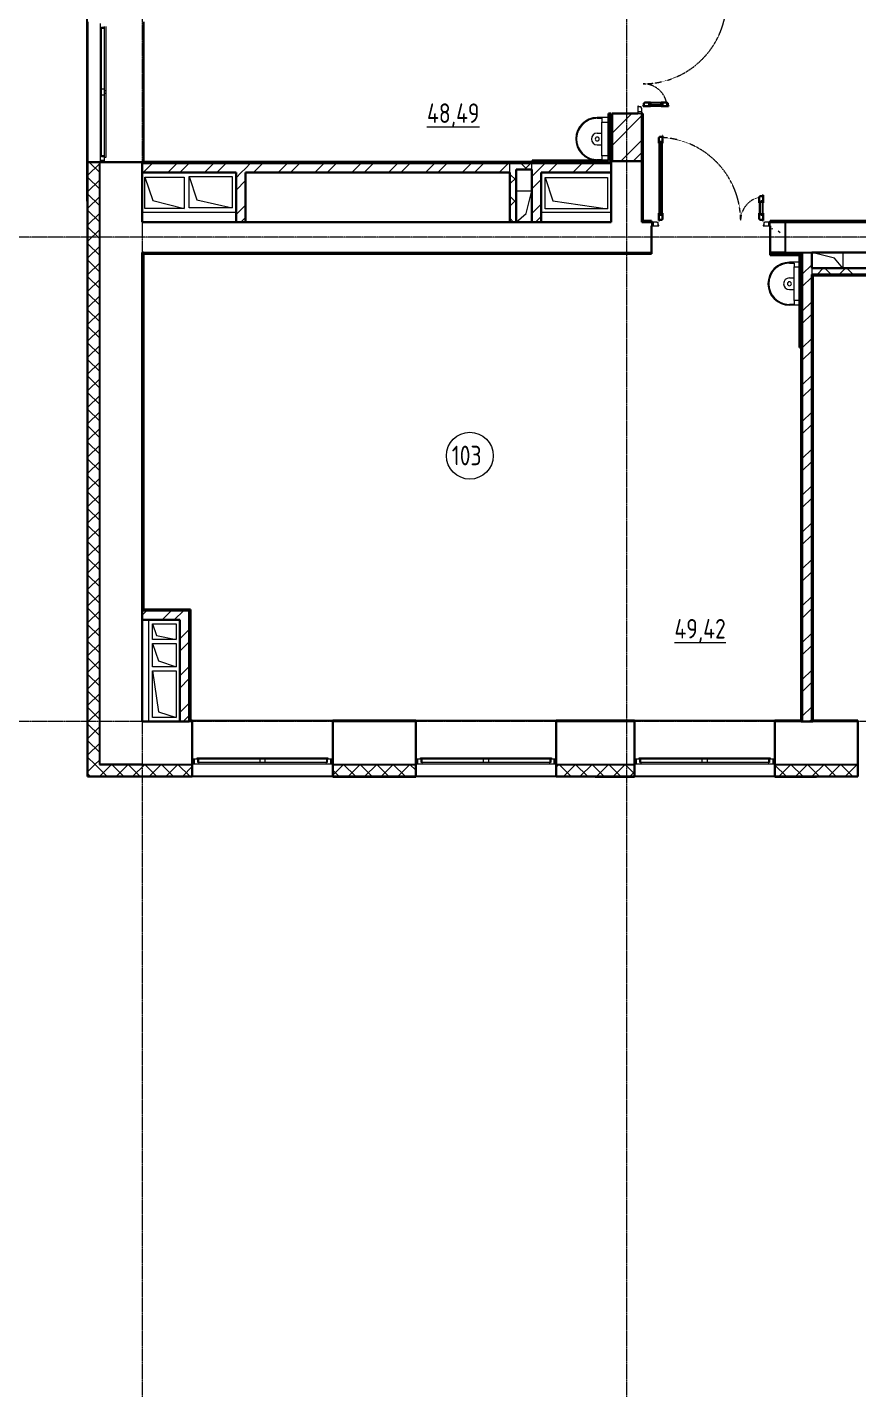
# Model space of a CAD drawing. Header units: millimetres. Extents: x -695119 to 412940, y -249585 to 622758.
# Drawn here: x -22079 to -11446, y -76013 to -58581 of the extents above; entities that cross this region are included whole.
import ezdxf

# ---------------------------------------------------------------- set-up
doc = ezdxf.new("R2010")
doc.units = ezdxf.units.MM
doc.linetypes.add('ADSK_Линия сетки', pattern=[25, 20, -2.5, 0, -2.5])
doc.linetypes.add('ADSK_Штриховая_ш2 п1_5', pattern=[4.5, 3, -1.5])
for name, color, linetype, lineweight in [('Каркас_Импост', 8, 'Continuous', 9), ('Марки помещений', 8, 'Continuous', 20), ('Монтажный зазор', 8, 'Continuous', 9), ('Окна', 252, 'Continuous', 9), ('Оси', 252, 'Continuous', 9), ('Остекление', 8, 'Continuous', 9), ('Открывание', 8, 'ADSK_Штриховая_ш2 п1_5', 9), ('Панель', 252, 'Continuous', 30), ('Перекрытия', 7, 'Continuous', 18), ('Сантехнические приборы', 8, 'Continuous', 18), ('Стены разрез', 7, 'Continuous', 30), ('Стены штриховка', 7, 'Continuous', 9)]:
    doc.layers.add(name, color=color, linetype=linetype, lineweight=lineweight)
doc.layers.add('Стены', color=194, linetype='Continuous')
doc.styles.add('GOST 2.304 type A_1', font='', dxfattribs={"height": 350})
doc.styles.get('GOST 2.304 type A_1').set_extended_font_data('GOST 2.304 type A')

# ---------------------------------------------------------------- blocks, each defined once
blk = doc.blocks.new('1 этаж')
at = {"color": 251, "lineweight": 18, "true_color": 0x636466}
for p, q in [((-65522, -142078), (-65522, -141678)), ((-65522, -141678), (-65022, -141678)), ((-65522, -141678), (-65422, -141978)), ((-65022, -141678), (-65022, -142078)), ((-64957, -142068), (-64957, -141668)), ((-64957, -141668), (-64407, -141668)), ((-64957, -141668), (-64857, -141968)), ((-64407, -141668), (-64407, -142068)), ((-60450, -142132), (-60450, -141622)), ((-60450, -141622), (-59551, -141622)), ((-60400, -142082), (-60400, -141682)), ((-60400, -141682), (-59600, -141682)), ((-60400, -141682), (-60300, -141982)), ((-59600, -141682), (-59600, -142082)), ((-60770, -141852), (-60570, -141852)), ((-60643, -142143), (-60570, -141852)), ((-65422, -141978), (-65022, -142078)), ((-64407, -142068), (-64957, -142068)), ((-64857, -141968), (-64407, -142068)), ((-60300, -141982), (-59600, -142082)), ((-64356, -142128), (-65556, -142128)), ((-65022, -142078), (-65522, -142078)), ((-60770, -142252), (-60643, -142143)), ((-59551, -142132), (-60450, -142132)), ((-59600, -142082), (-60400, -142082)), ((-56695, -142716), (-56986, -142642)), ((-56586, -142842), (-56695, -142716)), ((-56586, -142642), (-56586, -142842)), ((-65474, -148647), (-65474, -147347)), ((-65424, -147597), (-65424, -147397)), ((-65424, -147397), (-65124, -147397)), ((-65424, -147397), (-65374, -147547)), ((-65124, -147397), (-65124, -147597)), ((-65124, -147597), (-65424, -147597)), ((-65424, -147947), (-65424, -147647)), ((-65424, -147647), (-65124, -147647)), ((-65424, -147647), (-65349, -147872)), ((-65374, -147547), (-65124, -147597)), ((-65124, -147647), (-65124, -147947)), ((-65124, -147947), (-65424, -147947)), ((-65349, -147872), (-65124, -147947)), ((-65424, -148597), (-65424, -147997)), ((-65424, -147997), (-65124, -147997)), ((-65424, -147997), (-65349, -148522)), ((-65124, -147997), (-65124, -148597)), ((-65124, -148597), (-65424, -148597)), ((-65349, -148522), (-65124, -148597))]:
    blk.add_line(p, q, dxfattribs=at)
at = {"layer": 'Каркас_Импост', "color": 251, "lineweight": 18, "true_color": 0x636466}
for p, q in [((-66096, -139712), (-66096, -139772)), ((-66096, -139772), (-66079, -139776)), ((-66079, -139758), (-66038, -139758)), ((-66079, -139770), (-66079, -139758)), ((-66079, -141398), (-66096, -141403)), ((-66096, -141403), (-66096, -141462)), ((-66096, -141462), (-66038, -141462)), ((-66079, -141416), (-66079, -141404)), ((-66038, -141416), (-66079, -141416)), ((-66038, -141462), (-66038, -141424)), ((-64853, -149129), (-64891, -149129)), ((-64891, -149129), (-64891, -149187)), ((-64891, -149187), (-64831, -149187)), ((-64845, -149170), (-64845, -149129)), ((-64833, -149170), (-64845, -149170)), ((-64831, -149187), (-64827, -149170)), ((-63205, -149170), (-63200, -149187)), ((-63200, -149187), (-63141, -149187)), ((-63187, -149170), (-63199, -149170)), ((-63187, -149129), (-63187, -149170)), ((-63141, -149129), (-63179, -149129)), ((-63141, -149187), (-63141, -149129)), ((-61993, -149129), (-62031, -149129)), ((-62031, -149129), (-62031, -149187)), ((-62031, -149187), (-61971, -149187)), ((-61985, -149170), (-61985, -149129)), ((-61973, -149170), (-61985, -149170)), ((-61971, -149187), (-61967, -149170)), ((-60345, -149170), (-60340, -149187)), ((-60340, -149187), (-60281, -149187)), ((-60327, -149170), (-60339, -149170)), ((-60327, -149129), (-60327, -149170)), ((-60281, -149129), (-60319, -149129)), ((-60281, -149187), (-60281, -149129)), ((-59193, -149129), (-59231, -149129)), ((-59231, -149129), (-59231, -149187)), ((-59231, -149187), (-59171, -149187)), ((-59185, -149170), (-59185, -149129)), ((-59173, -149170), (-59185, -149170)), ((-59171, -149187), (-59167, -149170)), ((-57545, -149170), (-57540, -149187)), ((-57540, -149187), (-57481, -149187)), ((-57527, -149170), (-57539, -149170)), ((-57527, -149129), (-57527, -149170)), ((-57481, -149129), (-57519, -149129)), ((-57481, -149187), (-57481, -149129))]:
    blk.add_line(p, q, dxfattribs=at)
at = {"layer": 'Каркас_Импост', "color": 251, "true_color": 0x636466}
for p, q in [((-66096, -139772), (-66096, -141403)), ((-66079, -140552), (-66079, -139770)), ((-66079, -139770), (-66038, -139770)), ((-66038, -140572), (-66038, -139750)), ((-66021, -139750), (-66021, -140572)), ((-66079, -140622), (-66079, -140552)), ((-66038, -140552), (-66079, -140552)), ((-66079, -141404), (-66079, -140622)), ((-66079, -140622), (-66038, -140622)), ((-66038, -140602), (-66038, -140572)), ((-66021, -140572), (-66038, -140572)), ((-66038, -141424), (-66038, -140602)), ((-66038, -140602), (-66021, -140602)), ((-66021, -140572), (-66021, -140602)), ((-66021, -140602), (-66021, -141424)), ((-59203, -140770), (-59211, -140770)), ((-59211, -140770), (-59211, -140842)), ((-59211, -140842), (-59161, -140842)), ((-59203, -140779), (-59203, -140770)), ((-59169, -140779), (-59203, -140779)), ((-59169, -140793), (-59169, -140779)), ((-59161, -140793), (-59169, -140793)), ((-59161, -140842), (-59161, -140793)), ((-66038, -141404), (-66079, -141404)), ((-66021, -141424), (-66038, -141424)), ((-58967, -142252), (-59016, -142252)), ((-59016, -142252), (-59016, -142302)), ((-59016, -142302), (-58944, -142302)), ((-58967, -142260), (-58967, -142252)), ((-58953, -142260), (-58967, -142260)), ((-58953, -142294), (-58953, -142260)), ((-58944, -142294), (-58953, -142294)), ((-58944, -142302), (-58944, -142294)), ((-57599, -142294), (-57608, -142294)), ((-57608, -142294), (-57608, -142302)), ((-57608, -142302), (-57536, -142302)), ((-57585, -142260), (-57599, -142260)), ((-57599, -142260), (-57599, -142294)), ((-57585, -142252), (-57585, -142260)), ((-57536, -142252), (-57585, -142252)), ((-57536, -142302), (-57536, -142252)), ((-64853, -149112), (-64031, -149112)), ((-64853, -149129), (-64853, -149112)), ((-64031, -149129), (-64853, -149129)), ((-64833, -149170), (-64833, -149129)), ((-64051, -149170), (-64833, -149170)), ((-64831, -149187), (-63200, -149187)), ((-64051, -149129), (-64051, -149170)), ((-63981, -149170), (-64051, -149170)), ((-64031, -149112), (-64001, -149112)), ((-64031, -149112), (-64031, -149129)), ((-64001, -149129), (-64031, -149129)), ((-64001, -149112), (-63179, -149112)), ((-64001, -149129), (-64001, -149112)), ((-63179, -149129), (-64001, -149129)), ((-63981, -149170), (-63981, -149129)), ((-63199, -149170), (-63981, -149170)), ((-63199, -149129), (-63199, -149170)), ((-63179, -149112), (-63179, -149129)), ((-61993, -149112), (-61171, -149112)), ((-61993, -149129), (-61993, -149112)), ((-61171, -149129), (-61993, -149129)), ((-61973, -149170), (-61973, -149129)), ((-61191, -149170), (-61973, -149170)), ((-61971, -149187), (-60340, -149187)), ((-61191, -149129), (-61191, -149170)), ((-61121, -149170), (-61191, -149170)), ((-61171, -149112), (-61141, -149112)), ((-61171, -149112), (-61171, -149129)), ((-61141, -149129), (-61171, -149129)), ((-61141, -149112), (-60319, -149112)), ((-61141, -149129), (-61141, -149112)), ((-60319, -149129), (-61141, -149129)), ((-61121, -149170), (-61121, -149129)), ((-60339, -149170), (-61121, -149170)), ((-60339, -149129), (-60339, -149170)), ((-60319, -149112), (-60319, -149129)), ((-59193, -149112), (-58371, -149112)), ((-59193, -149129), (-59193, -149112)), ((-58371, -149129), (-59193, -149129)), ((-59173, -149170), (-59173, -149129)), ((-58391, -149170), (-59173, -149170)), ((-59171, -149187), (-57540, -149187)), ((-58391, -149129), (-58391, -149170)), ((-58321, -149170), (-58391, -149170)), ((-58371, -149112), (-58341, -149112)), ((-58371, -149112), (-58371, -149129)), ((-58341, -149129), (-58371, -149129)), ((-58341, -149112), (-57519, -149112)), ((-58341, -149129), (-58341, -149112)), ((-57519, -149129), (-58341, -149129)), ((-58321, -149170), (-58321, -149129)), ((-57539, -149170), (-58321, -149170)), ((-57539, -149129), (-57539, -149170)), ((-57519, -149112), (-57519, -149129))]:
    blk.add_line(p, q, dxfattribs=at)
at = {"layer": 'Марки помещений', "color": 251, "true_color": 0x636466}
blk.add_circle((-61363, -145244), 300, dxfattribs=at)
at = {"layer": 'Монтажный зазор', "color": 251, "true_color": 0x636466}
for p, q in [((-59161, -140842), (-59211, -140842)), ((-59211, -140842), (-59211, -140862)), ((-59161, -140862), (-59161, -140842)), ((-59211, -140862), (-59161, -140862)), ((-59036, -142252), (-59036, -142302)), ((-59016, -142252), (-59036, -142252)), ((-59036, -142302), (-59016, -142302)), ((-59016, -142302), (-59016, -142252)), ((-57516, -142252), (-57536, -142252)), ((-57536, -142252), (-57536, -142302)), ((-57536, -142302), (-57516, -142302)), ((-57516, -142302), (-57516, -142252))]:
    blk.add_line(p, q, dxfattribs=at)
at = {"layer": 'Окна', "color": 251, "true_color": 0x636466}
for p, q in [((-66038, -141462), (-66096, -141462)), ((-66096, -141462), (-66096, -141487)), ((-66038, -141487), (-66038, -141462)), ((-64891, -149129), (-64916, -149129)), ((-64916, -149187), (-64891, -149187)), ((-64891, -149187), (-64891, -149129)), ((-63116, -149129), (-63141, -149129)), ((-63141, -149129), (-63141, -149187)), ((-63141, -149187), (-63116, -149187)), ((-62031, -149129), (-62056, -149129)), ((-62056, -149187), (-62031, -149187)), ((-62031, -149187), (-62031, -149129)), ((-60256, -149129), (-60281, -149129)), ((-60281, -149129), (-60281, -149187)), ((-60281, -149187), (-60256, -149187)), ((-59231, -149129), (-59256, -149129)), ((-59256, -149187), (-59231, -149187)), ((-59231, -149187), (-59231, -149129)), ((-57456, -149129), (-57481, -149129)), ((-57481, -149129), (-57481, -149187)), ((-57481, -149187), (-57456, -149187))]:
    blk.add_line(p, q, dxfattribs=at)
at = {"layer": 'Оси', "color": 251, "linetype": 'ADSK_Линия сетки', "true_color": 0x636466}
for p, q in [((-65556, -131547), (-65556, -160943)), ((-59356, -131547), (-59356, -160943)), ((4311, -142447), (-72628, -142447)), ((4311, -148647), (-72628, -148647))]:
    blk.add_line(p, q, dxfattribs=at)
at = {"layer": 'Остекление', "color": 251, "true_color": 0x636466}
for p, q in [((-59067, -140740), (-58895, -140740)), ((-59067, -140761), (-59067, -140740)), ((-58895, -140761), (-59067, -140761)), ((-58895, -140740), (-58895, -140761)), ((-58935, -141226), (-58935, -142158)), ((-58914, -141226), (-58935, -141226)), ((-58914, -142158), (-58914, -141226)), ((-57638, -142158), (-57638, -141986)), ((-57638, -141986), (-57617, -141986)), ((-57617, -141986), (-57617, -142158)), ((-58935, -142158), (-58914, -142158)), ((-57617, -142158), (-57638, -142158))]:
    blk.add_line(p, q, dxfattribs=at)
at = {"layer": 'Открывание', "color": 251, "true_color": 0x636466}
for centre, radius, start, end in [((-59143, -139416), 1066, 270, 359.0325), ((-59143, -140788), 306, 3.3723, 90), ((-58962, -142234), 1066, 0, 89.0325), ((-57590, -142234), 306, 93.3723, 180)]:
    blk.add_arc(centre, radius, start, end, dxfattribs=at)
at = {"layer": 'Панель', "color": 251, "true_color": 0x636466}
for p, q in [((-59134, -140762), (-59143, -140762)), ((-59143, -140762), (-59143, -140770)), ((-59143, -140770), (-59049, -140770)), ((-59134, -140728), (-59134, -140762)), ((-59125, -140728), (-59134, -140728)), ((-59049, -140720), (-59125, -140720)), ((-59125, -140720), (-59125, -140728)), ((-59049, -140740), (-59067, -140740)), ((-59067, -140740), (-59067, -140761)), ((-59067, -140761), (-59049, -140761)), ((-59049, -140720), (-59049, -140740)), ((-59049, -140761), (-59049, -140770)), ((-58837, -140720), (-58913, -140720)), ((-58913, -140720), (-58913, -140740)), ((-58913, -140740), (-58895, -140740)), ((-58913, -140761), (-58913, -140770)), ((-58895, -140761), (-58913, -140761)), ((-58913, -140770), (-58819, -140770)), ((-58895, -140740), (-58895, -140761)), ((-58837, -140728), (-58837, -140720)), ((-58828, -140728), (-58837, -140728)), ((-58828, -140762), (-58828, -140728)), ((-58819, -140762), (-58828, -140762)), ((-58819, -140770), (-58819, -140762)), ((-58936, -141168), (-58944, -141168)), ((-58944, -141168), (-58944, -141244)), ((-58902, -141159), (-58936, -141159)), ((-58936, -141159), (-58936, -141168)), ((-58894, -141150), (-58902, -141150)), ((-58902, -141150), (-58902, -141159)), ((-58894, -141244), (-58894, -141150)), ((-58935, -141244), (-58944, -141244)), ((-58935, -141226), (-58935, -141244)), ((-58914, -141226), (-58935, -141226)), ((-58914, -141244), (-58914, -141226)), ((-58894, -141244), (-58914, -141244)), ((-57650, -141928), (-57658, -141928)), ((-57658, -141928), (-57658, -142004)), ((-57658, -142004), (-57638, -142004)), ((-57616, -141919), (-57650, -141919)), ((-57650, -141919), (-57650, -141928)), ((-57638, -142004), (-57638, -141986)), ((-57638, -141986), (-57617, -141986)), ((-57617, -141986), (-57617, -142004)), ((-57617, -142004), (-57608, -142004)), ((-57608, -141910), (-57616, -141910)), ((-57616, -141910), (-57616, -141919)), ((-57608, -142004), (-57608, -141910)), ((-58944, -142140), (-58944, -142234)), ((-58935, -142140), (-58944, -142140)), ((-58944, -142234), (-58936, -142234)), ((-58936, -142234), (-58936, -142225)), ((-58936, -142225), (-58902, -142225)), ((-58935, -142158), (-58935, -142140)), ((-58914, -142158), (-58935, -142158)), ((-58914, -142140), (-58914, -142158)), ((-58894, -142140), (-58914, -142140)), ((-58902, -142225), (-58902, -142216)), ((-58902, -142216), (-58894, -142216)), ((-58894, -142216), (-58894, -142140)), ((-57658, -142140), (-57658, -142216)), ((-57658, -142140), (-57638, -142140)), ((-57658, -142216), (-57650, -142216)), ((-57650, -142216), (-57650, -142225)), ((-57650, -142225), (-57616, -142225)), ((-57638, -142140), (-57638, -142158)), ((-57638, -142158), (-57617, -142158)), ((-57617, -142140), (-57608, -142140)), ((-57617, -142158), (-57617, -142140)), ((-57616, -142225), (-57616, -142234)), ((-57616, -142234), (-57608, -142234)), ((-57608, -142234), (-57608, -142140))]:
    blk.add_line(p, q, dxfattribs=at)
at = {"layer": 'Панель', "color": 251, "lineweight": 9, "true_color": 0x636466}
for p, q in [((-58913, -140720), (-59049, -140720)), ((-59049, -140770), (-58913, -140770)), ((-58944, -141244), (-58944, -142140)), ((-58894, -142140), (-58894, -141244)), ((-57658, -142004), (-57658, -142140)), ((-57608, -142140), (-57608, -142004))]:
    blk.add_line(p, q, dxfattribs=at)
at = {"layer": 'Перекрытия', "color": 251, "true_color": 0x636466}
for p, q in [((-60400, -141682), (-59600, -141682)), ((-60400, -142082), (-60400, -141682)), ((-59600, -141682), (-59600, -142082)), ((-60770, -141852), (-60570, -141852)), ((-64356, -142128), (-65556, -142128)), ((-59600, -142082), (-60400, -142082)), ((-56586, -142642), (-56586, -142842)), ((-65424, -147397), (-65124, -147397)), ((-65424, -147597), (-65424, -147397)), ((-65124, -147397), (-65124, -147597)), ((-65124, -147597), (-65424, -147597)), ((-65424, -147647), (-65124, -147647)), ((-65424, -147947), (-65424, -147647)), ((-65124, -147647), (-65124, -147947)), ((-65124, -147947), (-65424, -147947))]:
    blk.add_line(p, q, dxfattribs=at)
at = {"layer": 'Сантехнические приборы', "color": 251, "true_color": 0x636466}
for p, q in [((-59586, -140914), (-59731, -140914)), ((-59731, -140924), (-59671, -140924)), ((-59671, -140924), (-59671, -140974)), ((-59671, -140974), (-59597, -140974)), ((-59671, -140984), (-59671, -140974)), ((-59671, -141394), (-59671, -140984)), ((-59587, -140984), (-59587, -141394)), ((-59731, -141114), (-59671, -141114)), ((-59731, -141264), (-59671, -141264)), ((-59671, -141454), (-59731, -141454)), ((-59671, -141404), (-59671, -141394)), ((-59597, -141404), (-59671, -141404)), ((-59671, -141404), (-59671, -141454)), ((-57141, -142767), (-57271, -142767)), ((-57271, -142777), (-57211, -142777)), ((-57211, -142777), (-57211, -142827)), ((-57211, -142827), (-57141, -142827)), ((-57211, -142837), (-57211, -142827)), ((-57211, -143247), (-57211, -142837)), ((-57271, -142967), (-57211, -142967)), ((-57271, -143117), (-57211, -143117)), ((-57211, -143257), (-57211, -143247)), ((-57141, -143257), (-57211, -143257)), ((-57211, -143257), (-57211, -143307)), ((-57211, -143307), (-57271, -143307)), ((-57141, -143317), (-57271, -143317))]:
    blk.add_line(p, q, dxfattribs=at)
at = {"layer": 'Сантехнические приборы', "color": 251, "true_color": 0x636466, "flags": 128}
for points in [[(-59731, -140924), (-59741, -140924), (-59752, -140925), (-59763, -140926), (-59773, -140927), (-59783, -140929), (-59794, -140931), (-59804, -140934), (-59814, -140937), (-59824, -140941), (-59834, -140945), (-59844, -140949), (-59853, -140954), (-59862, -140959), (-59872, -140964), (-59880, -140970), (-59889, -140976), (-59897, -140983), (-59906, -140989), (-59913, -140997), (-59921, -141004), (-59928, -141012), (-59935, -141020), (-59942, -141028), (-59948, -141037), (-59954, -141045), (-59959, -141055), (-59965, -141064), (-59969, -141073), (-59974, -141083), (-59978, -141093), (-59981, -141103), (-59985, -141113), (-59988, -141123), (-59990, -141133), (-59992, -141144), (-59994, -141154), (-59995, -141165), (-59995, -141175), (-59996, -141186), (-59996, -141196), (-59995, -141207), (-59994, -141218), (-59993, -141228), (-59991, -141239), (-59989, -141249), (-59986, -141259), (-59983, -141269), (-59980, -141279), (-59976, -141289), (-59972, -141299), (-59967, -141309), (-59962, -141318), (-59957, -141327), (-59951, -141336), (-59945, -141345), (-59939, -141353), (-59932, -141361), (-59925, -141369), (-59917, -141377), (-59910, -141384), (-59902, -141391), (-59894, -141398), (-59885, -141404), (-59876, -141410), (-59867, -141416), (-59858, -141421), (-59849, -141426), (-59839, -141430), (-59829, -141435), (-59820, -141438), (-59810, -141442), (-59799, -141445), (-59789, -141447), (-59779, -141449), (-59768, -141451), (-59758, -141452), (-59747, -141453), (-59737, -141454), (-59731, -141454)], [(-59587, -140984), (-59587, -140983), (-59587, -140983), (-59587, -140982), (-59587, -140982), (-59587, -140982), (-59587, -140981), (-59587, -140981), (-59588, -140981), (-59588, -140980), (-59588, -140980), (-59588, -140979), (-59588, -140979), (-59588, -140979), (-59589, -140978), (-59589, -140978), (-59589, -140978), (-59589, -140977), (-59590, -140977), (-59590, -140977), (-59590, -140977), (-59590, -140976), (-59591, -140976), (-59591, -140976), (-59591, -140975), (-59592, -140975), (-59592, -140975), (-59592, -140975), (-59593, -140975), (-59593, -140975), (-59593, -140974), (-59594, -140974), (-59594, -140974), (-59595, -140974), (-59595, -140974), (-59595, -140974), (-59596, -140974), (-59596, -140974), (-59597, -140974), (-59597, -140974), (-59597, -140974)], [(-59597, -141404), (-59597, -141404), (-59596, -141404), (-59596, -141404), (-59595, -141404), (-59595, -141403), (-59595, -141403), (-59594, -141403), (-59594, -141403), (-59594, -141403), (-59593, -141403), (-59593, -141403), (-59592, -141403), (-59592, -141402), (-59592, -141402), (-59591, -141402), (-59591, -141402), (-59591, -141401), (-59590, -141401), (-59590, -141401), (-59590, -141401), (-59590, -141400), (-59589, -141400), (-59589, -141400), (-59589, -141399), (-59589, -141399), (-59588, -141399), (-59588, -141398), (-59588, -141398), (-59588, -141398), (-59588, -141397), (-59588, -141397), (-59587, -141397), (-59587, -141396), (-59587, -141396), (-59587, -141395), (-59587, -141395), (-59587, -141395), (-59587, -141394), (-59587, -141394), (-59587, -141394)], [(-57271, -142777), (-57281, -142778), (-57292, -142778), (-57303, -142779), (-57313, -142781), (-57323, -142783), (-57334, -142785), (-57344, -142788), (-57354, -142791), (-57364, -142794), (-57374, -142798), (-57384, -142803), (-57393, -142807), (-57402, -142812), (-57412, -142818), (-57420, -142824), (-57429, -142830), (-57437, -142836), (-57446, -142843), (-57453, -142850), (-57461, -142858), (-57468, -142865), (-57475, -142874), (-57482, -142882), (-57488, -142890), (-57494, -142899), (-57499, -142908), (-57505, -142917), (-57509, -142927), (-57514, -142937), (-57518, -142946), (-57521, -142956), (-57525, -142966), (-57528, -142977), (-57530, -142987), (-57532, -142997), (-57534, -143008), (-57535, -143018), (-57535, -143029), (-57536, -143040), (-57536, -143050), (-57535, -143061), (-57534, -143071), (-57533, -143082), (-57531, -143092), (-57529, -143103), (-57526, -143113), (-57523, -143123), (-57520, -143133), (-57516, -143143), (-57512, -143153), (-57507, -143162), (-57502, -143172), (-57497, -143181), (-57491, -143190), (-57485, -143198), (-57479, -143207), (-57472, -143215), (-57465, -143223), (-57457, -143230), (-57450, -143238), (-57442, -143245), (-57434, -143251), (-57425, -143258), (-57416, -143264), (-57407, -143269), (-57398, -143275), (-57389, -143280), (-57379, -143284), (-57369, -143288), (-57360, -143292), (-57350, -143295), (-57339, -143298), (-57329, -143301), (-57319, -143303), (-57308, -143305), (-57298, -143306), (-57287, -143307), (-57277, -143307), (-57271, -143307)]]:
    blk.add_lwpolyline(points, dxfattribs=at)
at = {"layer": 'Сантехнические приборы', "color": 251, "true_color": 0x636466}
for centre, radius, start, end in [((-59731, -141189), 275, 90, 268.2495), ((-59731, -141189), 265, 90, 270), ((-59597, -140984), 10, 0, 90), ((-59731, -141189), 75, 90, 270), ((-59731, -141189), 25, 90, 270), ((-59731, -141189), 25, 270, 90), ((-59597, -141394), 10, 270, 0), ((-57271, -143042), 275, 90, 270), ((-57271, -143042), 265, 90, 270), ((-57271, -143042), 75, 90, 270), ((-57271, -143042), 25, 90, 270), ((-57271, -143042), 25, 270, 90)]:
    blk.add_arc(centre, radius, start, end, dxfattribs=at)
at = {"layer": 'Стены', "color": 251, "true_color": 0x636466}
for p, q in [((-66263, -141986), (-66263, -139189)), ((-66258, -139687), (-66258, -141487)), ((-65541, -139687), (-65541, -141483)), ((-66263, -141487), (-66258, -141487)), ((-66106, -141487), (-66106, -149197)), ((-59161, -142252), (-59161, -141472)), ((-66258, -141986), (-66263, -141986)), ((-57326, -142252), (-57326, -142642)), ((-65541, -142642), (-59036, -142642)), ((-57326, -142642), (-56986, -142642)), ((-64916, -148647), (-64954, -148647)), ((-64916, -148632), (-63116, -148632)), ((-62056, -148647), (-63116, -148647)), ((-62056, -148632), (-60256, -148632)), ((-59256, -148647), (-60256, -148647)), ((-59256, -148632), (-57456, -148632)), ((-57121, -148647), (-57456, -148647)), ((-56396, -148647), (-56971, -148647)), ((-65556, -149197), (-64916, -149197)), ((-63116, -149197), (-62056, -149197)), ((-60256, -149197), (-59256, -149197)), ((-57456, -149197), (-56396, -149197)), ((-63116, -149349), (-64916, -149349)), ((-60256, -149349), (-62056, -149349)), ((-57456, -149349), (-59256, -149349))]:
    blk.add_line(p, q, dxfattribs=at)
at = {"layer": 'Стены разрез', "color": 251, "true_color": 0x636466}
for p, q in [((-59586, -140862), (-59586, -141463)), ((-59551, -140862), (-59586, -140862)), ((-59551, -142252), (-59551, -140862)), ((-59211, -140862), (-59541, -140862)), ((-59541, -140862), (-59541, -141472)), ((-59161, -141472), (-59161, -140862)), ((-59146, -140862), (-59161, -140862)), ((-59146, -142237), (-59146, -140862)), ((-65556, -141487), (-66258, -141487)), ((-66258, -141487), (-66258, -149349)), ((-60566, -141483), (-65556, -141483)), ((-65556, -141483), (-65556, -142252)), ((-59551, -141498), (-65556, -141498)), ((-59586, -141463), (-60566, -141463)), ((-60566, -141463), (-60566, -141483)), ((-59161, -141472), (-59551, -141472)), ((-65556, -141618), (-64356, -141618)), ((-64356, -141618), (-64356, -142252)), ((-64236, -142252), (-64236, -141618)), ((-64236, -141618), (-60850, -141618)), ((-60850, -141618), (-60850, -142252)), ((-60770, -141578), (-60570, -141578)), ((-60770, -142252), (-60770, -141578)), ((-60570, -141578), (-60570, -142252)), ((-60450, -142252), (-60450, -141618)), ((-60450, -141618), (-59551, -141618)), ((-59036, -142237), (-59146, -142237)), ((-59036, -142252), (-59036, -142237)), ((-56091, -142237), (-57516, -142237)), ((-57516, -142237), (-57516, -142252)), ((-59551, -142252), (-65556, -142252)), ((-59036, -142252), (-59161, -142252)), ((-59036, -142657), (-59036, -142302)), ((-56091, -142252), (-57516, -142252)), ((-57516, -142302), (-57516, -142677)), ((-65556, -142642), (-65541, -142642)), ((-65556, -142642), (-65556, -148647)), ((-65541, -147212), (-65541, -142657)), ((-65541, -142657), (-59036, -142657)), ((-57326, -142642), (-57516, -142642)), ((-57516, -142677), (-57121, -142677)), ((-57141, -142657), (-57141, -143857)), ((-57121, -148632), (-57121, -142677)), ((-57106, -142642), (-57106, -148647)), ((-56986, -142642), (-56091, -142642)), ((-56986, -142842), (-56986, -142642)), ((-56171, -142842), (-56986, -142842)), ((-56986, -148647), (-56986, -142922)), ((-56986, -142922), (-56091, -142922)), ((-56971, -148632), (-56971, -142937)), ((-56971, -142937), (-56076, -142937)), ((-57141, -143857), (-57121, -143857)), ((-65556, -147227), (-64954, -147227)), ((-64939, -147212), (-65541, -147212)), ((-64954, -148647), (-64954, -147227)), ((-64939, -148632), (-64939, -147212)), ((-65556, -147347), (-65074, -147347)), ((-65074, -147347), (-65074, -148647)), ((-64954, -148647), (-65556, -148647)), ((-64916, -148632), (-64939, -148632)), ((-64916, -149349), (-64916, -148632)), ((-63116, -148632), (-63116, -149349)), ((-62056, -148632), (-63116, -148632)), ((-62056, -149349), (-62056, -148632)), ((-60256, -148632), (-60256, -149349)), ((-59256, -148632), (-60256, -148632)), ((-59256, -149349), (-59256, -148632)), ((-57456, -148632), (-57456, -149349)), ((-57121, -148632), (-57456, -148632)), ((-57121, -148647), (-56986, -148647)), ((-56986, -148647), (-56971, -148647)), ((-56396, -148632), (-56971, -148632)), ((-56396, -149349), (-56396, -148632)), ((-66106, -149197), (-65556, -149197)), ((-66258, -149349), (-64916, -149349)), ((-62056, -149349), (-63116, -149349)), ((-63116, -149349), (-63116, -149354)), ((-63116, -149349), (-62056, -149349)), ((-63116, -149354), (-62056, -149354)), ((-62056, -149354), (-62056, -149349)), ((-60256, -149349), (-59256, -149349)), ((-59256, -149349), (-59756, -149349)), ((-59756, -149349), (-59756, -149354)), ((-59756, -149354), (-59256, -149354)), ((-59256, -149354), (-59256, -149349)), ((-56926, -149349), (-57456, -149349)), ((-57456, -149349), (-57456, -149354)), ((-57456, -149349), (-56396, -149349)), ((-57456, -149354), (-56926, -149354)), ((-56926, -149354), (-56926, -149349))]:
    blk.add_line(p, q, dxfattribs=at)
at = {"layer": 'Стены разрез', "color": 251, "linetype": 'Continuous', "lineweight": 9, "true_color": 0x636466}
for p, q in [((-59586, -140924), (-59566, -140904)), ((-59566, -140904), (-59551, -140889)), ((-59551, -140957), (-59566, -140942)), ((-59541, -141113), (-59290, -140862)), ((-59541, -141270), (-59161, -140890)), ((-59566, -141117), (-59551, -141102)), ((-59551, -141170), (-59566, -141155)), ((-59586, -141349), (-59566, -141329)), ((-59566, -141329), (-59551, -141314)), ((-59551, -141382), (-59566, -141367)), ((-59428, -141472), (-59161, -141205)), ((-59271, -141472), (-59161, -141362)), ((-66256, -141655), (-66106, -141505)), ((-66106, -141615), (-66231, -141489)), ((-65546, -141618), (-65426, -141498)), ((-65231, -141618), (-65111, -141498)), ((-65220, -141498), (-65220, -141483)), ((-65074, -141618), (-64954, -141498)), ((-64760, -141618), (-64640, -141498)), ((-64620, -141498), (-64620, -141483)), ((-64603, -141618), (-64483, -141498)), ((-64236, -141565), (-64169, -141498)), ((-64131, -141618), (-64011, -141498)), ((-64020, -141498), (-64020, -141483)), ((-63817, -141618), (-63697, -141498)), ((-63660, -141618), (-63540, -141498)), ((-63420, -141498), (-63420, -141483)), ((-63346, -141618), (-63226, -141498)), ((-63188, -141618), (-63068, -141498)), ((-62874, -141618), (-62754, -141498)), ((-62820, -141498), (-62820, -141483)), ((-62717, -141618), (-62597, -141498)), ((-62403, -141618), (-62283, -141498)), ((-62246, -141618), (-62126, -141498)), ((-62220, -141498), (-62220, -141483)), ((-61931, -141618), (-61811, -141498)), ((-61774, -141618), (-61654, -141498)), ((-61620, -141498), (-61620, -141483)), ((-61460, -141618), (-61340, -141498)), ((-61303, -141618), (-61183, -141498)), ((-61020, -141498), (-61020, -141483)), ((-60988, -141618), (-60868, -141498)), ((-60628, -141578), (-60708, -141498)), ((-60663, -141578), (-60583, -141498)), ((-60566, -141480), (-60548, -141463)), ((-60450, -141551), (-60397, -141498)), ((-60420, -141498), (-60420, -141483)), ((-60360, -141618), (-60240, -141498)), ((-60144, -141483), (-60124, -141463)), ((-60045, -141618), (-59925, -141498)), ((-59888, -141618), (-59768, -141498)), ((-59820, -141498), (-59820, -141483)), ((-59720, -141483), (-59700, -141463)), ((-66106, -141827), (-66256, -141677)), ((-66256, -141867), (-66106, -141717)), ((-64356, -141685), (-64289, -141618)), ((-64289, -141618), (-64236, -141565)), ((-60770, -141718), (-60850, -141638)), ((-60850, -141764), (-60770, -141684)), ((-60570, -141671), (-60450, -141551)), ((-60570, -141828), (-60450, -141708)), ((-59574, -141618), (-59551, -141595)), ((-66256, -141819), (-66256, -141819)), ((-66106, -142039), (-66256, -141889)), ((-64356, -141842), (-64236, -141722)), ((-66256, -142079), (-66106, -141929)), ((-66256, -142022), (-66256, -142022)), ((-64356, -142157), (-64236, -142037)), ((-60770, -142001), (-60850, -141921)), ((-60850, -142047), (-60770, -141967)), ((-60570, -142142), (-60450, -142022)), ((-66106, -142251), (-66256, -142101)), ((-66256, -142291), (-66106, -142141)), ((-64294, -142252), (-64236, -142194)), ((-60802, -142252), (-60850, -142204)), ((-60523, -142252), (-60450, -142179)), ((-59104, -142252), (-59119, -142237)), ((-57516, -142248), (-57505, -142237)), ((-57407, -142252), (-57422, -142237)), ((-57308, -142252), (-57293, -142237)), ((-57195, -142252), (-57210, -142237)), ((-57095, -142252), (-57080, -142237)), ((-56983, -142252), (-56998, -142237)), ((-56883, -142252), (-56868, -142237)), ((-56771, -142252), (-56786, -142237)), ((-56671, -142252), (-56656, -142237)), ((-56559, -142252), (-56574, -142237)), ((-56459, -142252), (-56444, -142237)), ((-66106, -142463), (-66256, -142313)), ((-66256, -142327), (-66256, -142327)), ((-66256, -142503), (-66106, -142353)), ((-60772, -142252), (-60770, -142250)), ((-57516, -142338), (-57484, -142334)), ((-57416, -142366), (-57391, -142388)), ((-66106, -142676), (-66256, -142526)), ((-66256, -142715), (-66106, -142565)), ((-66256, -142699), (-66258, -142696)), ((-66106, -142888), (-66256, -142738)), ((-65556, -142652), (-65546, -142642)), ((-65488, -142657), (-65503, -142642)), ((-65349, -142657), (-65334, -142642)), ((-65276, -142657), (-65291, -142642)), ((-65137, -142657), (-65122, -142642)), ((-65063, -142657), (-65078, -142642)), ((-64925, -142657), (-64910, -142642)), ((-64851, -142657), (-64866, -142642)), ((-64713, -142657), (-64698, -142642)), ((-64639, -142657), (-64654, -142642)), ((-64501, -142657), (-64486, -142642)), ((-64427, -142657), (-64442, -142642)), ((-64289, -142657), (-64274, -142642)), ((-64215, -142657), (-64230, -142642)), ((-64077, -142657), (-64062, -142642)), ((-64003, -142657), (-64018, -142642)), ((-63864, -142657), (-63849, -142642)), ((-63791, -142657), (-63806, -142642)), ((-63652, -142657), (-63637, -142642)), ((-63578, -142657), (-63593, -142642)), ((-63440, -142657), (-63425, -142642)), ((-63366, -142657), (-63381, -142642)), ((-63228, -142657), (-63213, -142642)), ((-63154, -142657), (-63169, -142642)), ((-63016, -142657), (-63001, -142642)), ((-62942, -142657), (-62957, -142642)), ((-62804, -142657), (-62789, -142642)), ((-62730, -142657), (-62745, -142642)), ((-62592, -142657), (-62577, -142642)), ((-62518, -142657), (-62533, -142642)), ((-62379, -142657), (-62364, -142642)), ((-62306, -142657), (-62321, -142642)), ((-62167, -142657), (-62152, -142642)), ((-62094, -142657), (-62109, -142642)), ((-61955, -142657), (-61940, -142642)), ((-61881, -142657), (-61896, -142642)), ((-61743, -142657), (-61728, -142642)), ((-61669, -142657), (-61684, -142642)), ((-61531, -142657), (-61516, -142642)), ((-61457, -142657), (-61472, -142642)), ((-61319, -142657), (-61304, -142642)), ((-61245, -142657), (-61260, -142642)), ((-61107, -142657), (-61092, -142642)), ((-61033, -142657), (-61048, -142642)), ((-60895, -142657), (-60880, -142642)), ((-60821, -142657), (-60836, -142642)), ((-60682, -142657), (-60667, -142642)), ((-60609, -142657), (-60624, -142642)), ((-60470, -142657), (-60455, -142642)), ((-60397, -142657), (-60412, -142642)), ((-60258, -142657), (-60243, -142642)), ((-60184, -142657), (-60199, -142642)), ((-60046, -142657), (-60031, -142642)), ((-59972, -142657), (-59987, -142642)), ((-59834, -142657), (-59819, -142642)), ((-59760, -142657), (-59775, -142642)), ((-59622, -142657), (-59607, -142642)), ((-59548, -142657), (-59563, -142642)), ((-59410, -142657), (-59395, -142642)), ((-59336, -142657), (-59351, -142642)), ((-59197, -142657), (-59182, -142642)), ((-59124, -142657), (-59139, -142642)), ((-57516, -142673), (-57500, -142657)), ((-57500, -142657), (-57485, -142642)), ((-57427, -142657), (-57442, -142642)), ((-57417, -142632), (-57350, -142632)), ((-57288, -142657), (-57273, -142642)), ((-57215, -142657), (-57230, -142642)), ((-57141, -142722), (-57121, -142702)), ((-66256, -142902), (-66258, -142899)), ((-66256, -142927), (-66106, -142777)), ((-66256, -142936), (-66256, -142936)), ((-65541, -142816), (-65556, -142801)), ((-65556, -142864), (-65541, -142849)), ((-57106, -142921), (-56986, -142801)), ((-56935, -142937), (-56950, -142922)), ((-56932, -142937), (-56917, -142922)), ((-56917, -142922), (-56837, -142842)), ((-56737, -142922), (-56817, -142842)), ((-56722, -142937), (-56737, -142922)), ((-56720, -142937), (-56705, -142922)), ((-56634, -142922), (-56554, -142842)), ((-56455, -142922), (-56535, -142842)), ((-56510, -142937), (-56525, -142922)), ((-56508, -142937), (-56493, -142922)), ((-66106, -143100), (-66256, -142950)), ((-66256, -143140), (-66106, -142990)), ((-65541, -143028), (-65556, -143013)), ((-65556, -143076), (-65541, -143061)), ((-57106, -143079), (-56986, -142959)), ((-56986, -142991), (-56971, -142976)), ((-56971, -143113), (-56986, -143098)), ((-66256, -143140), (-66256, -143140)), ((-66106, -143312), (-66256, -143162)), ((-66256, -143352), (-66106, -143202)), ((-65541, -143241), (-65556, -143226)), ((-65556, -143288), (-65541, -143273)), ((-57141, -143146), (-57121, -143126)), ((-57106, -143393), (-56986, -143273)), ((-56986, -143203), (-56971, -143188)), ((-66256, -143363), (-66258, -143367)), ((-66106, -143524), (-66256, -143374)), ((-66256, -143564), (-66106, -143414)), ((-66256, -143444), (-66256, -143444)), ((-65541, -143453), (-65556, -143438)), ((-57106, -143550), (-56986, -143430)), ((-56971, -143325), (-56986, -143310)), ((-56986, -143416), (-56971, -143401)), ((-66106, -143736), (-66256, -143586)), ((-66256, -143776), (-66106, -143626)), ((-65556, -143500), (-65541, -143485)), ((-57141, -143571), (-57121, -143551)), ((-56971, -143537), (-56986, -143522)), ((-56986, -143628), (-56971, -143613)), ((-66106, -143948), (-66256, -143798)), ((-65541, -143665), (-65556, -143650)), ((-65556, -143712), (-65541, -143697)), ((-57106, -143864), (-56986, -143744)), ((-56971, -143750), (-56986, -143735)), ((-66256, -143988), (-66106, -143838)), ((-65541, -143877), (-65556, -143862)), ((-65556, -143925), (-65541, -143910)), ((-57106, -144021), (-56986, -143901)), ((-56986, -143840), (-56971, -143825)), ((-56971, -143962), (-56986, -143947)), ((-66106, -144161), (-66256, -144011)), ((-66256, -144200), (-66106, -144050)), ((-66256, -144054), (-66256, -144054)), ((-65541, -144089), (-65556, -144074)), ((-65556, -144137), (-65541, -144122)), ((-56986, -144052), (-56971, -144037)), ((-56971, -144174), (-56986, -144159)), ((-66106, -144373), (-66256, -144223)), ((-66256, -144257), (-66256, -144257)), ((-66256, -144412), (-66106, -144262)), ((-65541, -144301), (-65556, -144286)), ((-65556, -144349), (-65541, -144334)), ((-57106, -144336), (-56986, -144216)), ((-56986, -144264), (-56971, -144249)), ((-66106, -144585), (-66256, -144435)), ((-66256, -144625), (-66106, -144475)), ((-65541, -144513), (-65556, -144498)), ((-57106, -144493), (-56986, -144373)), ((-56971, -144386), (-56986, -144371)), ((-56986, -144476), (-56971, -144461)), ((-66256, -144562), (-66256, -144562)), ((-66106, -144797), (-66256, -144647)), ((-65556, -144561), (-65541, -144546)), ((-56971, -144598), (-56986, -144583)), ((-56986, -144688), (-56971, -144673)), ((-66256, -144786), (-66258, -144789)), ((-66256, -144837), (-66106, -144687)), ((-65541, -144726), (-65556, -144711)), ((-65556, -144773), (-65541, -144758)), ((-57106, -144807), (-56986, -144687)), ((-57106, -144964), (-56986, -144844)), ((-56971, -144810), (-56986, -144795)), ((-66106, -145009), (-66256, -144859)), ((-66256, -145049), (-66106, -144899)), ((-65541, -144938), (-65556, -144923)), ((-65556, -144985), (-65541, -144970)), ((-56986, -144900), (-56971, -144885)), ((-56971, -145022), (-56986, -145007)), ((-66256, -145138), (-66258, -145134)), ((-66106, -145221), (-66256, -145071)), ((-66256, -145261), (-66106, -145111)), ((-66256, -145172), (-66256, -145172)), ((-65541, -145150), (-65556, -145135)), ((-65556, -145197), (-65541, -145182)), ((-57106, -145279), (-56986, -145159)), ((-56986, -145113), (-56971, -145098)), ((-66106, -145433), (-66256, -145283)), ((-66256, -145473), (-66106, -145323)), ((-66256, -145375), (-66256, -145375)), ((-65541, -145362), (-65556, -145347)), ((-57106, -145436), (-56986, -145316)), ((-56971, -145235), (-56986, -145220)), ((-56986, -145325), (-56971, -145310)), ((-66106, -145645), (-66256, -145495)), ((-66256, -145685), (-66106, -145535)), ((-65556, -145409), (-65541, -145394)), ((-56971, -145447), (-56986, -145432)), ((-56986, -145537), (-56971, -145522)), ((-66256, -145680), (-66256, -145680)), ((-66106, -145858), (-66256, -145708)), ((-65541, -145574), (-65556, -145559)), ((-65556, -145622), (-65541, -145607)), ((-57106, -145750), (-56986, -145630)), ((-56971, -145659), (-56986, -145644)), ((-66256, -145897), (-66106, -145747)), ((-65541, -145786), (-65556, -145771)), ((-65556, -145834), (-65541, -145819)), ((-57106, -145907), (-56986, -145787)), ((-56986, -145749), (-56971, -145734)), ((-56971, -145871), (-56986, -145856)), ((-66106, -146070), (-66256, -145920)), ((-66256, -146109), (-66106, -145959)), ((-65541, -145998), (-65556, -145983)), ((-65556, -146046), (-65541, -146031)), ((-56986, -145961), (-56971, -145946)), ((-56971, -146083), (-56986, -146068)), ((-66106, -146282), (-66256, -146132)), ((-66256, -146322), (-66106, -146172)), ((-65541, -146210), (-65556, -146195)), ((-65556, -146258), (-65541, -146243)), ((-57106, -146222), (-56986, -146102)), ((-56986, -146173), (-56971, -146158)), ((-66256, -146289), (-66256, -146289)), ((-66106, -146494), (-66256, -146344)), ((-66256, -146534), (-66106, -146384)), ((-65541, -146423), (-65556, -146408)), ((-57106, -146379), (-56986, -146259)), ((-56971, -146295), (-56986, -146280)), ((-56986, -146385), (-56971, -146370)), ((-66256, -146492), (-66256, -146492)), ((-66106, -146706), (-66256, -146556)), ((-66256, -146746), (-66106, -146596)), ((-65556, -146470), (-65541, -146455)), ((-57106, -146693), (-56986, -146573)), ((-56971, -146507), (-56986, -146492)), ((-56986, -146598), (-56971, -146583)), ((-66106, -146918), (-66256, -146768)), ((-65541, -146635), (-65556, -146620)), ((-65556, -146682), (-65541, -146667)), ((-57106, -146850), (-56986, -146730)), ((-56971, -146719), (-56986, -146704)), ((-66256, -146797), (-66256, -146797)), ((-66256, -146958), (-66106, -146808)), ((-65541, -146847), (-65556, -146832)), ((-65556, -146894), (-65541, -146879)), ((-56986, -146810), (-56971, -146795)), ((-56971, -146932), (-56986, -146917)), ((-66106, -147130), (-66256, -146980)), ((-66256, -147170), (-66106, -147020)), ((-66256, -147021), (-66256, -147022)), ((-65541, -147059), (-65556, -147044)), ((-65556, -147107), (-65541, -147092)), ((-57106, -147165), (-56986, -147045)), ((-56986, -147022), (-56971, -147007)), ((-66106, -147343), (-66256, -147193)), ((-66256, -147382), (-66106, -147232)), ((-65556, -147285), (-65498, -147227)), ((-65465, -147227), (-65450, -147212)), ((-65372, -147227), (-65387, -147212)), ((-65303, -147347), (-65183, -147227)), ((-65252, -147227), (-65237, -147212)), ((-65160, -147227), (-65175, -147212)), ((-65146, -147347), (-65026, -147227)), ((-65040, -147227), (-65025, -147212)), ((-64954, -147221), (-64963, -147212)), ((-64939, -147236), (-64954, -147221)), ((-57106, -147322), (-56986, -147202)), ((-56971, -147144), (-56986, -147129)), ((-56986, -147234), (-56971, -147219)), ((-66256, -147373), (-66258, -147369)), ((-66106, -147555), (-66256, -147405)), ((-66256, -147407), (-66256, -147407)), ((-66256, -147594), (-66106, -147444)), ((-65074, -147590), (-64954, -147470)), ((-64954, -147353), (-64939, -147338)), ((-64939, -147448), (-64954, -147433)), ((-56971, -147356), (-56986, -147341)), ((-56986, -147446), (-56971, -147431)), ((-66256, -147610), (-66256, -147610)), ((-66106, -147767), (-66256, -147617)), ((-65074, -147747), (-64954, -147627)), ((-64954, -147566), (-64939, -147551)), ((-64939, -147661), (-64954, -147646)), ((-57106, -147636), (-56986, -147516)), ((-56971, -147568), (-56986, -147553)), ((-56986, -147658), (-56971, -147643)), ((-66256, -147807), (-66106, -147657)), ((-64954, -147778), (-64939, -147763)), ((-57106, -147793), (-56986, -147673)), ((-56971, -147780), (-56986, -147765)), ((-66106, -147979), (-66256, -147829)), ((-66256, -148019), (-66106, -147869)), ((-66256, -147915), (-66256, -147915)), ((-65074, -148061), (-64954, -147941)), ((-64939, -147873), (-64954, -147858)), ((-64954, -147990), (-64939, -147975)), ((-57106, -148108), (-56986, -147988)), ((-56986, -147870), (-56971, -147855)), ((-56971, -147992), (-56986, -147977)), ((-66106, -148191), (-66256, -148041)), ((-66256, -148231), (-66106, -148081)), ((-65074, -148218), (-64954, -148098)), ((-64939, -148085), (-64954, -148070)), ((-57106, -148265), (-56986, -148145)), ((-56986, -148082), (-56971, -148067)), ((-66106, -148403), (-66256, -148253)), ((-66256, -148443), (-66106, -148293)), ((-64954, -148202), (-64939, -148187)), ((-64939, -148297), (-64954, -148282)), ((-56971, -148204), (-56986, -148189)), ((-56986, -148295), (-56971, -148280)), ((-66106, -148615), (-66256, -148465)), ((-66256, -148655), (-66106, -148505)), ((-65074, -148533), (-64954, -148413)), ((-64954, -148414), (-64939, -148399)), ((-64939, -148509), (-64954, -148494)), ((-57106, -148579), (-56986, -148459)), ((-56971, -148417), (-56986, -148402)), ((-56986, -148507), (-56971, -148492)), ((-66256, -148524), (-66256, -148524)), ((-66106, -148827), (-66256, -148677)), ((-65032, -148647), (-64954, -148570)), ((-64954, -148626), (-64939, -148611)), ((-63104, -148647), (-63116, -148635)), ((-63066, -148647), (-63051, -148632)), ((-62892, -148647), (-62907, -148632)), ((-62854, -148647), (-62839, -148632)), ((-62680, -148647), (-62695, -148632)), ((-62642, -148647), (-62627, -148632)), ((-62468, -148647), (-62483, -148632)), ((-62430, -148647), (-62415, -148632)), ((-62255, -148647), (-62270, -148632)), ((-62218, -148647), (-62203, -148632)), ((-62056, -148635), (-62058, -148632)), ((-60134, -148647), (-60149, -148632)), ((-60096, -148647), (-60081, -148632)), ((-59922, -148647), (-59937, -148632)), ((-59884, -148647), (-59869, -148632)), ((-59710, -148647), (-59725, -148632)), ((-59672, -148647), (-59657, -148632)), ((-59498, -148647), (-59513, -148632)), ((-59460, -148647), (-59445, -148632)), ((-59286, -148647), (-59301, -148632)), ((-57376, -148647), (-57391, -148632)), ((-57339, -148647), (-57324, -148632)), ((-57164, -148647), (-57179, -148632)), ((-57126, -148647), (-57121, -148642)), ((-57017, -148647), (-56986, -148616)), ((-56971, -148629), (-56986, -148614)), ((-56952, -148647), (-56967, -148632)), ((-56914, -148647), (-56899, -148632)), ((-56740, -148647), (-56755, -148632)), ((-56702, -148647), (-56687, -148632)), ((-56528, -148647), (-56543, -148632)), ((-56490, -148647), (-56475, -148632)), ((-66256, -148867), (-66106, -148717)), ((-66256, -148728), (-66256, -148728)), ((-66106, -149040), (-66256, -148890)), ((-66256, -149079), (-66106, -148929)), ((-66256, -149032), (-66256, -149032)), ((-66160, -149197), (-66256, -149102)), ((-66256, -149291), (-66162, -149197)), ((-66162, -149197), (-66106, -149141)), ((-66010, -149347), (-66160, -149197)), ((-66100, -149347), (-65950, -149197)), ((-65798, -149347), (-65948, -149197)), ((-65887, -149347), (-65737, -149197)), ((-65586, -149347), (-65736, -149197)), ((-65675, -149347), (-65525, -149197)), ((-65374, -149347), (-65524, -149197)), ((-65463, -149347), (-65313, -149197)), ((-65162, -149347), (-65312, -149197)), ((-65251, -149347), (-65101, -149197)), ((-64949, -149347), (-65099, -149197)), ((-63114, -149331), (-62980, -149197)), ((-62828, -149347), (-62978, -149197)), ((-62918, -149347), (-62768, -149197)), ((-62616, -149347), (-62766, -149197)), ((-62705, -149347), (-62555, -149197)), ((-62404, -149347), (-62554, -149197)), ((-62493, -149347), (-62343, -149197)), ((-62192, -149347), (-62342, -149197)), ((-62281, -149347), (-62131, -149197)), ((-62056, -149271), (-62130, -149197)), ((-60256, -149231), (-60222, -149197)), ((-60070, -149347), (-60220, -149197)), ((-60160, -149347), (-60010, -149197)), ((-59858, -149347), (-60008, -149197)), ((-59948, -149347), (-59798, -149197)), ((-59646, -149347), (-59796, -149197)), ((-59736, -149347), (-59586, -149197)), ((-59434, -149347), (-59584, -149197)), ((-59524, -149347), (-59374, -149197)), ((-59258, -149311), (-59372, -149197)), ((-57313, -149347), (-57456, -149204)), ((-57402, -149347), (-57252, -149197)), ((-57101, -149347), (-57251, -149197)), ((-57190, -149347), (-57040, -149197)), ((-56888, -149347), (-57038, -149197)), ((-56978, -149347), (-56828, -149197)), ((-56676, -149347), (-56826, -149197)), ((-56766, -149347), (-56616, -149197)), ((-56464, -149347), (-56614, -149197)), ((-56554, -149347), (-56404, -149197)), ((-56396, -149204), (-56402, -149197)), ((-66222, -149347), (-66256, -149314)), ((-66053, -149349), (-66054, -149348)), ((-65039, -149347), (-64916, -149224)), ((-65018, -149347), (-65019, -149349)), ((-63114, -149273), (-63116, -149272)), ((-63040, -149347), (-63114, -149274)), ((-62534, -149349), (-62535, -149347)), ((-62204, -149349), (-62206, -149354)), ((-62202, -149347), (-62204, -149349)), ((-62182, -149349), (-62183, -149347)), ((-62179, -149354), (-62182, -149349)), ((-62069, -149347), (-62058, -149336)), ((-62056, -149297), (-62058, -149300)), ((-59508, -149354), (-59508, -149354)), ((-59311, -149347), (-59258, -149294)), ((-57254, -149349), (-57256, -149347)), ((-57254, -149351), (-57254, -149349)), ((-56902, -149349), (-56904, -149347)), ((-56688, -149347), (-56690, -149349))]:
    blk.add_line(p, q, dxfattribs=at)
at = {"layer": 'Стены штриховка', "color": 251, "true_color": 0x636466}
for p, q in [((-59566, -141498), (-59566, -140862)), ((-66256, -141489), (-66256, -149349)), ((-66182, -141489), (-66256, -141489)), ((-66182, -141489), (-66182, -141487)), ((-60850, -141618), (-60850, -141498)), ((-60570, -141578), (-60570, -141498)), ((-60566, -141483), (-59566, -141483)), ((-59146, -142237), (-59146, -142252)), ((-57516, -142657), (-57106, -142657)), ((-57121, -142657), (-57121, -142677)), ((-56986, -142842), (-56986, -142922)), ((-57121, -148647), (-57121, -148632)), ((-66258, -149347), (-64918, -149347)), ((-64916, -149273), (-64918, -149273)), ((-64918, -149347), (-64918, -149273)), ((-63114, -149273), (-63116, -149273)), ((-63114, -149273), (-63114, -149347)), ((-63114, -149347), (-62058, -149347)), ((-62056, -149273), (-62058, -149273)), ((-62058, -149347), (-62058, -149273)), ((-60254, -149273), (-60256, -149273)), ((-60254, -149273), (-60254, -149347)), ((-60254, -149347), (-59258, -149347)), ((-59256, -149273), (-59258, -149273)), ((-59258, -149347), (-59258, -149273)), ((-57454, -149273), (-57456, -149273)), ((-57454, -149273), (-57454, -149347)), ((-57454, -149347), (-56398, -149347)), ((-56396, -149273), (-56398, -149273)), ((-56398, -149347), (-56398, -149273))]:
    blk.add_line(p, q, dxfattribs=at)
at = {"layer": 'Марки помещений', "color": 251, "true_color": 0x636466, "style": 'GOST 2.304 type A_1'}
for s, p in [('%%U48,49', (-61911, -140983)), ('103', (-61593, -145366)), ('%%U49,42', (-58743, -147584))]:
    blk.add_text(s, height=250, dxfattribs=at).set_placement(p)

msp = doc.modelspace()

# ---------------------------------------------------------------- block references
msp.add_blockref('1 этаж', (44950.089, 81176.937))

doc.saveas('drawing.dxf')
